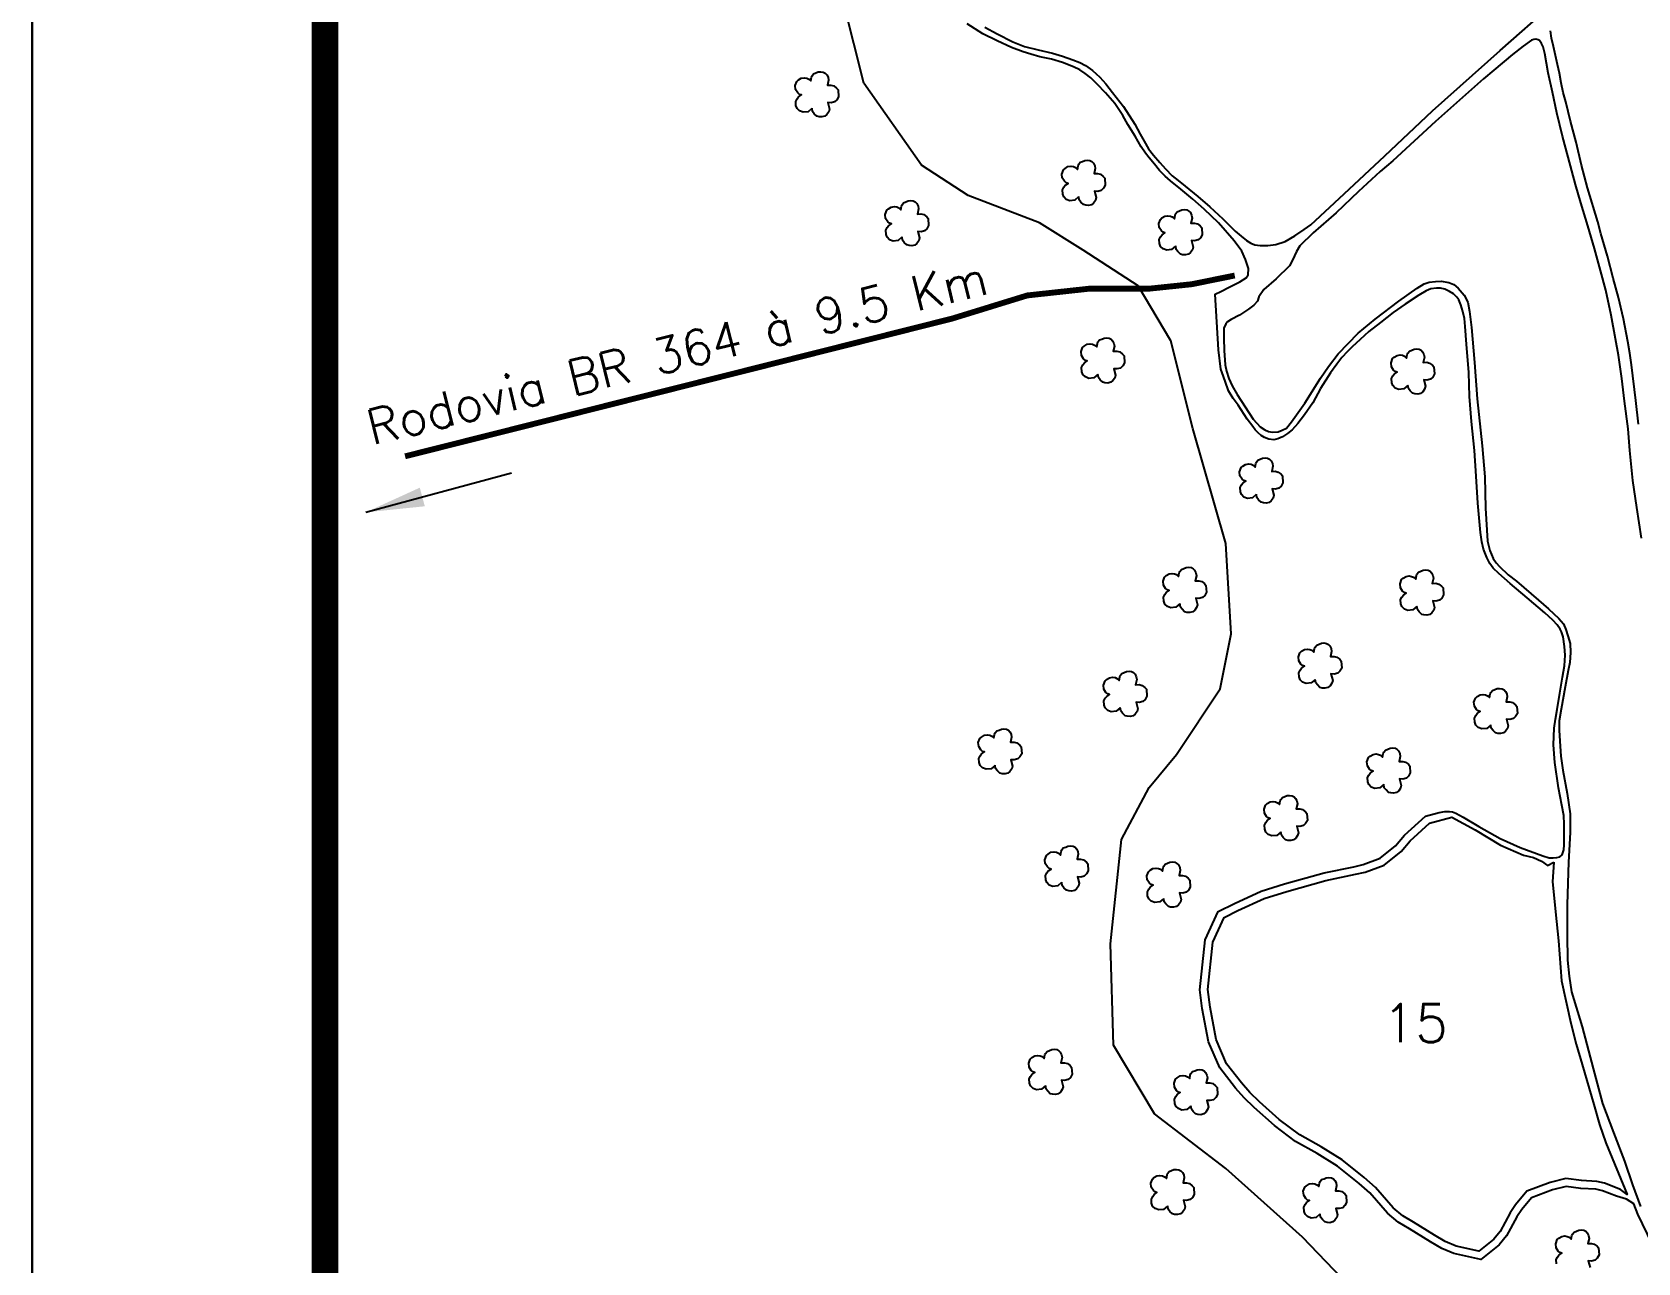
# Model space of a CAD drawing. Header units: inches. Extents: x 720421 to 723571, y 7810121 to 7814576.
# Drawn here: x 720421 to 721244, y 7811388 to 7812018 of the extents above; entities that cross this region are included whole.
import ezdxf

# ---------------------------------------------------------------- set-up
doc = ezdxf.new("R2010")
doc.units = ezdxf.units.IN
doc.header["$MEASUREMENT"] = 0
doc.linetypes.add('CONTINUO', pattern=[0])
doc.linetypes.add('LIN0', pattern=[0])
for name, color, linetype in [('0114000610', 1, 'Continuous'), ('0114000610015', 5, 'Continuous'), ('0114000610039', 5, 'Continuous'), ('0114000610046', 5, 'Continuous'), ('0114000610047', 5, 'Continuous'), ('CORREGO', 5, 'Continuous'), ('ESTRADA', 1, 'Continuous'), ('MARGEM', 5, 'Continuous'), ('MATO', 3, 'Continuous'), ('TEXTO', 7, 'Continuous'), ('TEXTO_NUN_TAL', 7, 'Continuous')]:
    doc.layers.add(name, color=color, linetype=linetype)
doc.layers.add('TEXTO_DIVERSOS', color=7, linetype='Continuous', lineweight=5)
doc.styles.add('Simplex', font='simplex.shx')
doc.styles.get("Standard").update_dxf_attribs({"font": 'arial.ttf'})
doc.dimstyles.new('ISO-25', dxfattribs={"dimtxt": 2.5, "dimasz": 2.5, "dimexe": 1.25, "dimexo": 0.625, "dimtad": 1, "dimtxsty": 'Standard', "dimcen": 2.5, "dimadec": 0, "dimazin": 0, "dimtfac": 1, "dimtmove": 0, "dimatfit": 3, "dimfxl": 1, "dimarcsym": 0})

msp = doc.modelspace()

# ---------------------------------------------------------------- linework, layer by layer
at = {"layer": '0114000610'}
msp.add_lwpolyline([(721250.95, 7811397.44), (721243.59, 7811412.55), (721241.6, 7811417.9), (721237.72, 7811420.24), (721232.71, 7811421.76), (721225.42, 7811424.56), (721222.02, 7811425.33), (721214.38, 7811425.82), (721206.86, 7811426.78), (721199.86, 7811425.05), (721189.2, 7811421.03), (721184.12, 7811415.04), (721181.69, 7811411.21), (721176.38, 7811401.51), (721172.65, 7811396.99), (721163.14, 7811389.4), (721149.39, 7811392.4), (721143.14, 7811394.98), (721137.41, 7811398.52), (721126.57, 7811405.08), (721120.9, 7811408.44), (721115.45, 7811413.06), (721106.41, 7811423.47), (721100.89, 7811428.26), (721089.78, 7811437.22), (721079.32, 7811443.59), (721068.36, 7811449.82), (721057.45, 7811457.98), (721047.11, 7811467.19), (721042.06, 7811472.15), (721037.54, 7811477.2), (721029.54, 7811487.53), (721023.72, 7811500.83), (721020.55, 7811517.98), (721019.35, 7811527.52), (721021.99, 7811553), (721028.62, 7811567.49), (721036.98, 7811571.65), (721050.74, 7811577.95), (721062.7, 7811581.69), (721082.88, 7811587.37), (721098.21, 7811590.49), (721102.86, 7811591.61), (721111.61, 7811594.83), (721119.51, 7811601.21), (721124.09, 7811606.59), (721134.86, 7811616.4), (721141.89, 7811618.25), (721144.75, 7811618.74), (721147.08, 7811618.74), (721148.69, 7811618.59), (721150.4, 7811617.94), (721154.07, 7811615.92), (721162.22, 7811611.06), (721173.11, 7811604.95), (721183.3, 7811600.29), (721194.85, 7811596.09), (721198.21, 7811595.06), (721200.16, 7811594.95), (721202.07, 7811595.17), (721203.56, 7811595.59), (721204.82, 7811596.51), (721205.66, 7811599.2), (721205.93, 7811601.64), (721205.89, 7811607.82), (721205.93, 7811612.27), (721205.7, 7811616.66), (721204.7, 7811622.04), (721203.02, 7811630.84), (721201.15, 7811643.87), (721200.42, 7811652.86), (721200.81, 7811661.45), (721201.34, 7811666), (721202.22, 7811670.93), (721203.63, 7811679.31), (721205.01, 7811687.44), (721206.08, 7811693.33), (721206.35, 7811698.75), (721205.96, 7811703.18), (721205.27, 7811708.2), (721204.55, 7811710.68), (721203.82, 7811712.17), (721202.29, 7811714.27), (721200, 7811716.71), (721195.99, 7811720.38), (721186.85, 7811728.11), (721178.18, 7811735.55), (721172.33, 7811740.57), (721169.5, 7811743.36), (721167.82, 7811745.65), (721166.26, 7811748.85), (721164.5, 7811753.11), (721163.73, 7811756.85), (721163.01, 7811761.59), (721161.67, 7811776.64), (721160.83, 7811790.48), (721159.87, 7811803.51), (721158.38, 7811818.42), (721157.46, 7811831.19), (721157, 7811843.42), (721155.93, 7811857.98), (721155.12, 7811867.01), (721154.74, 7811871.09), (721154.05, 7811874.68), (721153.02, 7811878.19), (721151.95, 7811880.67), (721150.92, 7811882.12), (721149.24, 7811883.76), (721147.1, 7811885.02), (721144.73, 7811886.13), (721142.51, 7811886.67), (721140.45, 7811886.74), (721137.63, 7811886.4), (721135.18, 7811885.25), (721131.36, 7811883), (721124.44, 7811878.45), (721118.32, 7811874.17), (721111.79, 7811869.13), (721105.9, 7811864.42), (721101.35, 7811860.45), (721097.23, 7811856.59), (721094.86, 7811854.29), (721091.99, 7811851.16), (721089.39, 7811847.76), (721086.14, 7811843.28), (721081.1, 7811835.23), (721077.13, 7811828.04), (721072.83, 7811821.89), (721069.51, 7811817.34), (721066.57, 7811814.21), (721064.24, 7811812.23), (721061.6, 7811810.55), (721059.27, 7811809.52), (721057.25, 7811809.1), (721054.58, 7811809.29), (721052.36, 7811810.17), (721050.72, 7811811.27), (721049.15, 7811812.53), (721047.66, 7811814.1), (721046.4, 7811815.82), (721043.57, 7811819.61), (721038.91, 7811826.83), (721036.39, 7811830.11), (721033.94, 7811834.13), (721032.18, 7811838.98), (721030.66, 7811843.26), (721030.12, 7811845.12), (721028.91, 7811855.09), (721027.15, 7811883.63), (721030.06, 7811884.93), (721034.31, 7811887.11), (721039.76, 7811889.87), (721043.05, 7811891.9), (721044.12, 7811893.55), (721044.21, 7811896.65), (721042.66, 7811901.39), (721040.73, 7811905.65), (721036.95, 7811910.97), (721028.9, 7811920.11), (721021.53, 7811927.15), (721015.67, 7811932.29), (721009.62, 7811937.41), (721004.28, 7811941.57), (721001.61, 7811943.96), (720998.64, 7811946.95), (720996.01, 7811950.1), (720993.41, 7811953.45), (720991.52, 7811955.7), (720989.3, 7811959.1), (720986.18, 7811964.54), (720982.38, 7811970.49), (720979.8, 7811975.07), (720975.78, 7811981.15), (720971.06, 7811986.65), (720966.76, 7811991.16), (720963.38, 7811994.31), (720960.57, 7811996.62), (720957.78, 7811998.42), (720954.62, 7811999.95), (720949.03, 7812002.15), (720943.31, 7812003.81), (720937.41, 7812005.15), (720932.67, 7812006.4), (720928.87, 7812007.61), (720922.9, 7812009.9), (720915.42, 7812013.28), (720908.11, 7812016.9), (720900.17, 7812022.05)], dxfattribs=at)
at = {"layer": '0114000610015'}
msp.add_lwpolyline([(721200.54, 7811592.86), (721199.92, 7811582.66), (721202, 7811562.47), (721202.9, 7811552.48), (721204.46, 7811532.14), (721209.19, 7811510.37), (721211.97, 7811499.66), (721215.15, 7811489.19), (721221.13, 7811468.71), (721223.97, 7811458.58), (721227.22, 7811449.06), (721238.11, 7811422.64), (721234.69, 7811425.28), (721226.58, 7811428.4), (721222.6, 7811429.3), (721214.76, 7811429.8), (721206.63, 7811430.85), (721198.67, 7811428.87), (721186.82, 7811424.41), (721180.89, 7811417.41), (721178.24, 7811413.24), (721173.05, 7811403.76), (721169.83, 7811399.86), (721162.14, 7811393.71), (721150.59, 7811396.23), (721144.96, 7811398.55), (721139.5, 7811401.93), (721128.63, 7811408.51), (721123.23, 7811411.71), (721118.27, 7811415.91), (721109.25, 7811426.3), (721103.46, 7811431.33), (721092.09, 7811440.5), (721081.35, 7811447.04), (721070.56, 7811453.18), (721059.98, 7811461.08), (721049.84, 7811470.12), (721044.96, 7811474.91), (721040.61, 7811479.77), (721033.01, 7811489.59), (721027.57, 7811502.01), (721024.51, 7811518.59), (721023.38, 7811527.57), (721025.9, 7811551.94), (721031.67, 7811564.54), (721038.71, 7811568.04), (721052.18, 7811574.21), (721063.83, 7811577.85), (721083.83, 7811583.48), (721099.08, 7811586.59), (721104.02, 7811587.77), (721113.61, 7811591.31), (721122.31, 7811598.33), (721126.97, 7811603.8), (721136.84, 7811612.79), (721148.32, 7811615.91), (721160.2, 7811609.31), (721173.24, 7811601.58), (721185.03, 7811596.32), (721190.12, 7811595.12), (721194.19, 7811593.38), (721197.24, 7811591.1)], close=True, dxfattribs=at)
at = {"layer": '0114000610039'}
msp.add_lwpolyline([(721243.87, 7811817.07), (721242.55, 7811829.14), (721240.3, 7811847.38), (721239.42, 7811853.47), (721238.4, 7811859.34), (721236.16, 7811870.92), (721233.66, 7811881.92), (721230.9, 7811891.72), (721228.09, 7811903.06), (721224.69, 7811914.7), (721223.14, 7811920.61), (721217.79, 7811938.02), (721214.77, 7811949.68), (721212, 7811961.43), (721209.15, 7811972.08), (721206.79, 7811981.99), (721205.39, 7811986.91), (721204.27, 7811991.85), (721203.44, 7811996.71), (721202.41, 7812001.2), (721201.47, 7812005.78), (721200.4, 7812010.42), (721199.34, 7812014.63), (721198.87, 7812018.47)], dxfattribs=at)
at = {"layer": '0114000610046'}
msp.add_lwpolyline([(721245.41, 7811758.63), (721243.08, 7811774.44), (721241.1, 7811788.22), (721239.54, 7811803.63), (721238.62, 7811814.7), (721236.79, 7811828.78), (721235.41, 7811840.48), (721233.71, 7811852.29), (721232.22, 7811860.67), (721230, 7811872.83), (721227.13, 7811885.56), (721224.51, 7811895.64), (721221.47, 7811907.05), (721217.97, 7811918.51), (721214.44, 7811930.35), (721211.68, 7811939.69), (721207.86, 7811953.8), (721205, 7811964.41), (721202.1, 7811976.43), (721199.87, 7811986.96), (721197.72, 7811996.82), (721195.88, 7812006.78), (721195.16, 7812010.24), (721194.24, 7812011.93), (721193.31, 7812013.41), (721192.49, 7812013.84), (721191.4, 7812014.2), (721190.25, 7812014.04), (721189.06, 7812013.54), (721184.87, 7812010.54), (721179.33, 7812006.22), (721169.79, 7811998.33), (721164.61, 7811993.87), (721139.95, 7811972.02), (721118.16, 7811951.85), (721111.67, 7811946.36), (721100.52, 7811936.07), (721089.11, 7811925.15), (721077.39, 7811915.02), (721070.47, 7811908.37), (721068.82, 7811905.4), (721067.72, 7811903.21), (721066.62, 7811900.68), (721065.12, 7811898.18), (721058.31, 7811891.37), (721052.09, 7811886.04), (721049.51, 7811882.22), (721048.85, 7811880.08), (721046.98, 7811877.88), (721044.23, 7811875.9), (721039.67, 7811872.88), (721035.27, 7811870.57), (721033.4, 7811869.48), (721032.52, 7811868.38), (721031.53, 7811866.23), (721031.53, 7811861.12), (721031.7, 7811854.78), (721032.3, 7811847.37), (721033.02, 7811844.12), (721034.17, 7811840.44), (721035.77, 7811836.6), (721038.41, 7811832.24), (721046.55, 7811819.6), (721050.12, 7811815.7), (721052.54, 7811814.22), (721054.41, 7811813.34), (721056.5, 7811813.01), (721059.47, 7811813.06), (721061.44, 7811813.89), (721063.64, 7811815.04), (721066.28, 7811818.17), (721073.04, 7811827.79), (721081.14, 7811840.51), (721085.15, 7811846.5), (721090.15, 7811853.04), (721100.33, 7811863.61), (721109.07, 7811870.8), (721121.14, 7811880.05), (721130.65, 7811886.7), (721134.11, 7811888.9), (721136.75, 7811889.78), (721139.94, 7811890.16), (721142.87, 7811890.2), (721146.72, 7811889.6), (721149.36, 7811888.61), (721151.61, 7811886.68), (721154.63, 7811883.03), (721156.61, 7811879.49), (721157.44, 7811874.65), (721158.43, 7811866.5), (721159.86, 7811848.68), (721161.29, 7811830.02), (721163.93, 7811805.88), (721165.18, 7811790.11), (721165.63, 7811774.08), (721166.68, 7811757.18), (721167.83, 7811752.35), (721169.54, 7811748.27), (721171.07, 7811746.08), (721172.77, 7811744.16), (721177.22, 7811739.99), (721181.46, 7811736.62), (721192.66, 7811726.97), (721197.77, 7811722.56), (721203.2, 7811717.51), (721205.46, 7811714.82), (721206.71, 7811711.92), (721207.7, 7811708.63), (721208.86, 7811704.71), (721209.02, 7811700.1), (721208.8, 7811695), (721207.98, 7811691), (721206.33, 7811682.63), (721204.3, 7811671.11), (721203.31, 7811665.17), (721203.31, 7811660.4), (721203.64, 7811654.75), (721204.19, 7811647.1), (721205.23, 7811639.86), (721207.32, 7811628.04), (721208.91, 7811617.62), (721208.91, 7811613.23), (721208.97, 7811608.07), (721208.04, 7811592.88), (721207.32, 7811571.13), (721207.36, 7811555.44), (721207.58, 7811542.62), (721208.35, 7811534.42), (721209.61, 7811526.42), (721215.14, 7811508.5), (721220.68, 7811487.26), (721225.43, 7811469.26), (721231.07, 7811454.41), (721236.76, 7811439.7), (721240.93, 7811427.66), (721245.02, 7811416.57)], dxfattribs=at)
at = {"layer": '0114000610047'}
msp.add_lwpolyline([(720909.11, 7812020.31), (720915.52, 7812016.88), (720923.5, 7812012.81), (720929.52, 7812010.45), (720936.56, 7812008.7), (720943.87, 7812006.9), (720948.88, 7812005.4), (720954.17, 7812003.52), (720957.75, 7812002.14), (720960.69, 7812000.59), (720964.4, 7811998.02), (720968.11, 7811994.6), (720971.16, 7811991.31), (720974.59, 7811986.9), (720980.21, 7811979.73), (720986, 7811970.64), (720988.81, 7811965.47), (720990.8, 7811961.92), (720993.08, 7811958.06), (720995.61, 7811954.68), (720998.75, 7811951.08), (721001.76, 7811947.75), (721005.18, 7811944.21), (721008.15, 7811941.77), (721011.78, 7811938.87), (721018.22, 7811933.57), (721024.37, 7811928.32), (721031.05, 7811922.12), (721037.36, 7811915.86), (721040.51, 7811913.2), (721043.23, 7811911.08), (721045.43, 7811909.78), (721047.47, 7811908.92), (721050.16, 7811908.56), (721054.11, 7811908.43), (721058.22, 7811909.05), (721063.06, 7811910.59), (721067.99, 7811913.4), (721072.79, 7811916.61), (721076.07, 7811919.15), (721093.21, 7811934.95), (721113.95, 7811954.36), (721138.38, 7811977.36), (721173.07, 7812008.25), (721199.88, 7812031.89)], dxfattribs=at)
at = {"layer": 'CORREGO'}
msp.add_lwpolyline([(721104.2, 7811367.23), (721071.91, 7811400.91), (721032.59, 7811435.99), (720996.09, 7811464.06), (720975.02, 7811499.14), (720973.62, 7811551.06), (720979.24, 7811604.38), (720993.28, 7811631.04), (721007.32, 7811647.88), (721029.78, 7811681.56), (721035.4, 7811709.63), (721032.59, 7811755.93), (721015.74, 7811814.87), (721004.51, 7811859.78), (720987.66, 7811887.84), (720959.58, 7811906.08), (720937.11, 7811920.12), (720900.61, 7811934.15), (720876.74, 7811949.58), (720847.25, 7811991.68), (720821.58, 7812093.32)], dxfattribs=at)
at = {"layer": 'ESTRADA', "const_width": 3}
msp.add_lwpolyline([(721037.17, 7811893.14), (721015.16, 7811888.68), (720993.78, 7811886.45), (720963.14, 7811886.45), (720930.91, 7811882.94), (720892.62, 7811871.14), (720612.28, 7811800.58)], dxfattribs=at)
at = {"layer": 'MARGEM', "color": 174, "linetype": 'LIN0'}
msp.add_line((720421.29, 7810120.75, -585.7), (720421.29, 7814575.75, -585.7), dxfattribs=at)
at = {"layer": 'MARGEM', "color": 174, "linetype": 'LIN0', "elevation": -585.7, "flags": 128}
msp.add_lwpolyline([(723571.29, 7810120.75), (723571.29, 7814575.75), (720421.29, 7814575.75), (720421.29, 7810120.75)], close=True, dxfattribs=at)
at = {"layer": 'MARGEM', "color": 174, "linetype": 'LIN0', "const_width": 13.63, "elevation": -585.7, "flags": 128}
msp.add_lwpolyline([(723421.29, 7810622.34), (723421.29, 7814425.75), (720571.29, 7814425.75), (720571.29, 7810622.34)], close=True, dxfattribs=at)
at = {"layer": 'MATO', "linetype": 'CONTINUO'}
for points in [[(720820.65, 7811978.68, 0), (720818.65, 7811977, 0), (720816.11, 7811976.71, 0), (720814.3, 7811977.41, 0), (720813.01, 7811978.67, 0), (720812.48, 7811980.12, 0), (720812.34, 7811982.26, 0), (720813.03, 7811983.61, 0), (720813.76, 7811984.6, 0), (720815.23, 7811985.6, 0), (720814.3, 7811985.89, 0), (720813.38, 7811986.65, 0), (720812.3, 7811988.35, 0), (720812.1, 7811990.38, 0), (720812.88, 7811992.49, 0), (720813.7, 7811993.25, 0), (720815.19, 7811994.16, 0), (720816.76, 7811994.37, 0), (720818.01, 7811994.19, 0), (720819, 7811993.73, 0), (720820.09, 7811992.76, 0), (720820.42, 7811994.61, 0), (720820.69, 7811995.35, 0), (720821.5, 7811996.38, 0), (720822.71, 7811996.82, 0), (720823.89, 7811997.35, 0), (720825.22, 7811997.47, 0), (720826.47, 7811997.29, 0), (720827.49, 7811996.75, 0), (720828.25, 7811995.93, 0), (720828.91, 7811994.63, 0), (720829.17, 7811993.17, 0), (720828.57, 7811990.58, 0), (720830.38, 7811990.61, 0), (720831.88, 7811990.24, 0), (720833.3, 7811989.12, 0), (720834.09, 7811988.22, 0), (720834.3, 7811984.65, 0), (720833.42, 7811983.06, 0), (720832.26, 7811981.99, 0), (720830.43, 7811981.5, 0), (720828.83, 7811981.64, 0), (720829.68, 7811978.31, 0), (720829.29, 7811976.89, 0), (720828.33, 7811975.53, 0), (720827.27, 7811974.69, 0), (720825.76, 7811974.32, 0), (720824.26, 7811974.41, 0), (720823.14, 7811974.72, 0), (720821.86, 7811975.99, 0), (720820.98, 7811977.13, 0), (720820.71, 7811978.85, 0)], [(720957.21, 7811933.4, 0), (720955.21, 7811931.72, 0), (720952.67, 7811931.42, 0), (720950.86, 7811932.13, 0), (720949.58, 7811933.39, 0), (720949.05, 7811934.84, 0), (720948.9, 7811936.97, 0), (720949.6, 7811938.32, 0), (720950.33, 7811939.32, 0), (720951.79, 7811940.31, 0), (720950.86, 7811940.61, 0), (720949.94, 7811941.37, 0), (720948.86, 7811943.07, 0), (720948.66, 7811945.1, 0), (720949.44, 7811947.21, 0), (720950.26, 7811947.96, 0), (720951.76, 7811948.87, 0), (720953.32, 7811949.08, 0), (720954.58, 7811948.9, 0), (720955.57, 7811948.45, 0), (720956.65, 7811947.48, 0), (720956.98, 7811949.33, 0), (720957.26, 7811950.07, 0), (720958.07, 7811951.1, 0), (720959.27, 7811951.54, 0), (720960.45, 7811952.06, 0), (720961.78, 7811952.18, 0), (720963.03, 7811952, 0), (720964.05, 7811951.47, 0), (720964.81, 7811950.65, 0), (720965.47, 7811949.34, 0), (720965.73, 7811947.89, 0), (720965.13, 7811945.29, 0), (720966.94, 7811945.32, 0), (720968.45, 7811944.96, 0), (720969.86, 7811943.84, 0), (720970.65, 7811942.94, 0), (720970.86, 7811939.37, 0), (720969.99, 7811937.77, 0), (720968.82, 7811936.71, 0), (720966.99, 7811936.22, 0), (720965.39, 7811936.36, 0), (720966.25, 7811933.02, 0), (720965.85, 7811931.6, 0), (720964.89, 7811930.25, 0), (720963.83, 7811929.4, 0), (720962.32, 7811929.03, 0), (720960.83, 7811929.12, 0), (720959.7, 7811929.44, 0), (720958.42, 7811930.7, 0), (720957.54, 7811931.84, 0), (720957.28, 7811933.57, 0)], [(720866.75, 7811912.73, 0), (720864.75, 7811911.05, 0), (720862.2, 7811910.76, 0), (720860.39, 7811911.46, 0), (720859.11, 7811912.72, 0), (720858.58, 7811914.17, 0), (720858.43, 7811916.31, 0), (720859.13, 7811917.66, 0), (720859.86, 7811918.65, 0), (720861.32, 7811919.65, 0), (720860.39, 7811919.94, 0), (720859.47, 7811920.7, 0), (720858.39, 7811922.4, 0), (720858.2, 7811924.43, 0), (720858.98, 7811926.54, 0), (720859.79, 7811927.3, 0), (720861.29, 7811928.21, 0), (720862.85, 7811928.42, 0), (720864.11, 7811928.24, 0), (720865.1, 7811927.78, 0), (720866.18, 7811926.81, 0), (720866.51, 7811928.66, 0), (720866.79, 7811929.4, 0), (720867.6, 7811930.43, 0), (720868.81, 7811930.87, 0), (720869.98, 7811931.4, 0), (720871.31, 7811931.52, 0), (720872.56, 7811931.34, 0), (720873.58, 7811930.8, 0), (720874.34, 7811929.98, 0), (720875, 7811928.68, 0), (720875.26, 7811927.22, 0), (720874.66, 7811924.63, 0), (720876.48, 7811924.66, 0), (720877.98, 7811924.29, 0), (720879.4, 7811923.17, 0), (720880.18, 7811922.27, 0), (720880.39, 7811918.7, 0), (720879.52, 7811917.11, 0), (720878.36, 7811916.04, 0), (720876.53, 7811915.55, 0), (720874.92, 7811915.69, 0), (720875.78, 7811912.36, 0), (720875.38, 7811910.94, 0), (720874.42, 7811909.58, 0), (720873.36, 7811908.74, 0), (720871.85, 7811908.37, 0), (720870.36, 7811908.46, 0), (720869.24, 7811908.77, 0), (720867.95, 7811910.04, 0), (720867.08, 7811911.18, 0), (720866.81, 7811912.9, 0)], [(721006.84, 7811908.08, 0), (721004.84, 7811906.4, 0), (721002.3, 7811906.11, 0), (721000.49, 7811906.81, 0), (720999.21, 7811908.07, 0), (720998.67, 7811909.52, 0), (720998.53, 7811911.66, 0), (720999.22, 7811913.01, 0), (720999.95, 7811914, 0), (721001.42, 7811915, 0), (721000.49, 7811915.29, 0), (720999.57, 7811916.05, 0), (720998.49, 7811917.75, 0), (720998.29, 7811919.78, 0), (720999.07, 7811921.89, 0), (720999.89, 7811922.65, 0), (721001.38, 7811923.56, 0), (721002.95, 7811923.77, 0), (721004.21, 7811923.59, 0), (721005.2, 7811923.13, 0), (721006.28, 7811922.16, 0), (721006.61, 7811924.01, 0), (721006.88, 7811924.75, 0), (721007.7, 7811925.78, 0), (721008.9, 7811926.22, 0), (721010.08, 7811926.75, 0), (721011.41, 7811926.87, 0), (721012.66, 7811926.69, 0), (721013.68, 7811926.15, 0), (721014.44, 7811925.33, 0), (721015.1, 7811924.03, 0), (721015.36, 7811922.57, 0), (721014.76, 7811919.98, 0), (721016.57, 7811920.01, 0), (721018.08, 7811919.64, 0), (721019.49, 7811918.52, 0), (721020.28, 7811917.62, 0), (721020.49, 7811914.05, 0), (721019.62, 7811912.46, 0), (721018.45, 7811911.39, 0), (721016.62, 7811910.9, 0), (721015.02, 7811911.04, 0), (721015.87, 7811907.71, 0), (721015.48, 7811906.29, 0), (721014.52, 7811904.93, 0), (721013.46, 7811904.09, 0), (721011.95, 7811903.72, 0), (721010.45, 7811903.81, 0), (721009.33, 7811904.12, 0), (721008.05, 7811905.39, 0), (721007.17, 7811906.53, 0), (721006.91, 7811908.25, 0)], [(720967.04, 7811842.47, 0), (720965.04, 7811840.79, 0), (720962.5, 7811840.49, 0), (720960.68, 7811841.2, 0), (720959.4, 7811842.46, 0), (720958.87, 7811843.91, 0), (720958.72, 7811846.04, 0), (720959.42, 7811847.39, 0), (720960.15, 7811848.39, 0), (720961.61, 7811849.38, 0), (720960.68, 7811849.68, 0), (720959.76, 7811850.44, 0), (720958.68, 7811852.14, 0), (720958.49, 7811854.16, 0), (720959.27, 7811856.27, 0), (720960.09, 7811857.03, 0), (720961.58, 7811857.94, 0), (720963.15, 7811858.15, 0), (720964.4, 7811857.97, 0), (720965.39, 7811857.52, 0), (720966.48, 7811856.55, 0), (720966.8, 7811858.4, 0), (720967.08, 7811859.14, 0), (720967.89, 7811860.17, 0), (720969.1, 7811860.61, 0), (720970.28, 7811861.13, 0), (720971.6, 7811861.25, 0), (720972.85, 7811861.07, 0), (720973.87, 7811860.54, 0), (720974.63, 7811859.72, 0), (720975.29, 7811858.41, 0), (720975.55, 7811856.96, 0), (720974.95, 7811854.36, 0), (720976.77, 7811854.39, 0), (720978.27, 7811854.03, 0), (720979.69, 7811852.91, 0), (720980.47, 7811852.01, 0), (720980.68, 7811848.44, 0), (720979.81, 7811846.84, 0), (720978.65, 7811845.78, 0), (720976.82, 7811845.29, 0), (720975.21, 7811845.43, 0), (720976.07, 7811842.09, 0), (720975.68, 7811840.67, 0), (720974.71, 7811839.32, 0), (720973.65, 7811838.47, 0), (720972.14, 7811838.1, 0), (720970.65, 7811838.19, 0), (720969.53, 7811838.51, 0), (720968.24, 7811839.77, 0), (720967.37, 7811840.91, 0), (720967.1, 7811842.64, 0)], [(721125.74, 7811836.78, 0), (721123.74, 7811835.1, 0), (721121.2, 7811834.81, 0), (721119.39, 7811835.51, 0), (721118.11, 7811836.78, 0), (721117.58, 7811838.22, 0), (721117.43, 7811840.36, 0), (721118.13, 7811841.71, 0), (721118.86, 7811842.71, 0), (721120.32, 7811843.7, 0), (721119.39, 7811844, 0), (721118.47, 7811844.75, 0), (721117.39, 7811846.45, 0), (721117.2, 7811848.48, 0), (721117.97, 7811850.59, 0), (721118.79, 7811851.35, 0), (721120.29, 7811852.26, 0), (721121.85, 7811852.47, 0), (721123.11, 7811852.29, 0), (721124.1, 7811851.83, 0), (721125.18, 7811850.86, 0), (721125.51, 7811852.72, 0), (721125.79, 7811853.46, 0), (721126.6, 7811854.48, 0), (721127.8, 7811854.93, 0), (721128.98, 7811855.45, 0), (721130.31, 7811855.57, 0), (721131.56, 7811855.39, 0), (721132.58, 7811854.85, 0), (721133.34, 7811854.04, 0), (721134, 7811852.73, 0), (721134.26, 7811851.27, 0), (721133.66, 7811848.68, 0), (721135.47, 7811848.71, 0), (721136.98, 7811848.35, 0), (721138.39, 7811847.22, 0), (721139.18, 7811846.33, 0), (721139.39, 7811842.76, 0), (721138.52, 7811841.16, 0), (721137.35, 7811840.09, 0), (721135.52, 7811839.6, 0), (721133.92, 7811839.75, 0), (721134.78, 7811836.41, 0), (721134.38, 7811834.99, 0), (721133.42, 7811833.63, 0), (721132.36, 7811832.79, 0), (721130.85, 7811832.42, 0), (721129.36, 7811832.51, 0), (721128.23, 7811832.83, 0), (721126.95, 7811834.09, 0), (721126.07, 7811835.23, 0), (721125.81, 7811836.95, 0)], [(721048.2, 7811780.98, 0), (721046.2, 7811779.3, 0), (721043.66, 7811779.01, 0), (721041.85, 7811779.72, 0), (721040.56, 7811780.98, 0), (721040.03, 7811782.42, 0), (721039.89, 7811784.56, 0), (721040.58, 7811785.91, 0), (721041.31, 7811786.91, 0), (721042.77, 7811787.9, 0), (721041.84, 7811788.2, 0), (721040.93, 7811788.96, 0), (721039.85, 7811790.66, 0), (721039.65, 7811792.68, 0), (721040.43, 7811794.79, 0), (721041.25, 7811795.55, 0), (721042.74, 7811796.46, 0), (721044.31, 7811796.67, 0), (721045.56, 7811796.49, 0), (721046.55, 7811796.03, 0), (721047.64, 7811795.07, 0), (721047.96, 7811796.92, 0), (721048.24, 7811797.66, 0), (721049.05, 7811798.68, 0), (721050.26, 7811799.13, 0), (721051.44, 7811799.65, 0), (721052.76, 7811799.77, 0), (721054.02, 7811799.59, 0), (721055.04, 7811799.05, 0), (721055.79, 7811798.24, 0), (721056.46, 7811796.93, 0), (721056.72, 7811795.47, 0), (721056.11, 7811792.88, 0), (721057.93, 7811792.91, 0), (721059.43, 7811792.55, 0), (721060.85, 7811791.43, 0), (721061.64, 7811790.53, 0), (721061.85, 7811786.96, 0), (721060.97, 7811785.36, 0), (721059.81, 7811784.29, 0), (721057.98, 7811783.81, 0), (721056.37, 7811783.95, 0), (721057.23, 7811780.61, 0), (721056.84, 7811779.19, 0), (721055.87, 7811777.84, 0), (721054.81, 7811776.99, 0), (721053.31, 7811776.62, 0), (721051.81, 7811776.71, 0), (721050.69, 7811777.03, 0), (721049.4, 7811778.29, 0), (721048.53, 7811779.43, 0), (721048.26, 7811781.16, 0)], [(721009, 7811724.98, 0), (721007, 7811723.3, 0), (721004.46, 7811723.01, 0), (721002.65, 7811723.71, 0), (721001.37, 7811724.97, 0), (721000.84, 7811726.42, 0), (721000.69, 7811728.56, 0), (721001.39, 7811729.91, 0), (721002.12, 7811730.9, 0), (721003.58, 7811731.9, 0), (721002.65, 7811732.19, 0), (721001.73, 7811732.95, 0), (721000.65, 7811734.65, 0), (721000.45, 7811736.68, 0), (721001.23, 7811738.79, 0), (721002.05, 7811739.55, 0), (721003.55, 7811740.46, 0), (721005.11, 7811740.67, 0), (721006.37, 7811740.49, 0), (721007.36, 7811740.03, 0), (721008.44, 7811739.06, 0), (721008.77, 7811740.91, 0), (721009.05, 7811741.65, 0), (721009.86, 7811742.68, 0), (721011.06, 7811743.12, 0), (721012.24, 7811743.65, 0), (721013.57, 7811743.77, 0), (721014.82, 7811743.59, 0), (721015.84, 7811743.05, 0), (721016.6, 7811742.23, 0), (721017.26, 7811740.93, 0), (721017.52, 7811739.47, 0), (721016.92, 7811736.88, 0), (721018.73, 7811736.91, 0), (721020.24, 7811736.55, 0), (721021.65, 7811735.42, 0), (721022.44, 7811734.52, 0), (721022.65, 7811730.95, 0), (721021.78, 7811729.36, 0), (721020.61, 7811728.29, 0), (721018.78, 7811727.8, 0), (721017.18, 7811727.94, 0), (721018.04, 7811724.61, 0), (721017.64, 7811723.19, 0), (721016.68, 7811721.83, 0), (721015.62, 7811720.99, 0), (721014.11, 7811720.62, 0), (721012.62, 7811720.71, 0), (721011.49, 7811721.03, 0), (721010.21, 7811722.29, 0), (721009.33, 7811723.43, 0), (721009.07, 7811725.15, 0)], [(721130.4, 7811723.64, 0), (721128.4, 7811721.96, 0), (721125.86, 7811721.66, 0), (721124.04, 7811722.37, 0), (721122.76, 7811723.63, 0), (721122.23, 7811725.08, 0), (721122.08, 7811727.21, 0), (721122.78, 7811728.56, 0), (721123.51, 7811729.56, 0), (721124.97, 7811730.55, 0), (721124.04, 7811730.85, 0), (721123.12, 7811731.61, 0), (721122.04, 7811733.31, 0), (721121.85, 7811735.34, 0), (721122.63, 7811737.45, 0), (721123.45, 7811738.2, 0), (721124.94, 7811739.11, 0), (721126.51, 7811739.32, 0), (721127.76, 7811739.14, 0), (721128.75, 7811738.69, 0), (721129.84, 7811737.72, 0), (721130.16, 7811739.57, 0), (721130.44, 7811740.31, 0), (721131.25, 7811741.34, 0), (721132.46, 7811741.78, 0), (721133.64, 7811742.3, 0), (721134.96, 7811742.42, 0), (721136.22, 7811742.25, 0), (721137.23, 7811741.71, 0), (721137.99, 7811740.89, 0), (721138.65, 7811739.58, 0), (721138.91, 7811738.13, 0), (721138.31, 7811735.53, 0), (721140.13, 7811735.56, 0), (721141.63, 7811735.2, 0), (721143.05, 7811734.08, 0), (721143.83, 7811733.18, 0), (721144.05, 7811729.61, 0), (721143.17, 7811728.01, 0), (721142.01, 7811726.95, 0), (721140.18, 7811726.46, 0), (721138.57, 7811726.6, 0), (721139.43, 7811723.26, 0), (721139.04, 7811721.84, 0), (721138.07, 7811720.49, 0), (721137.01, 7811719.64, 0), (721135.5, 7811719.27, 0), (721134.01, 7811719.36, 0), (721132.89, 7811719.68, 0), (721131.6, 7811720.94, 0), (721130.73, 7811722.08, 0), (721130.46, 7811723.81, 0)], [(721078.28, 7811686.23, 0), (721076.28, 7811684.55, 0), (721073.74, 7811684.26, 0), (721071.92, 7811684.96, 0), (721070.64, 7811686.23, 0), (721070.11, 7811687.67, 0), (721069.97, 7811689.81, 0), (721070.66, 7811691.16, 0), (721071.39, 7811692.16, 0), (721072.85, 7811693.15, 0), (721071.92, 7811693.44, 0), (721071, 7811694.2, 0), (721069.92, 7811695.9, 0), (721069.73, 7811697.93, 0), (721070.51, 7811700.04, 0), (721071.33, 7811700.8, 0), (721072.82, 7811701.71, 0), (721074.39, 7811701.92, 0), (721075.64, 7811701.74, 0), (721076.63, 7811701.28, 0), (721077.72, 7811700.31, 0), (721078.04, 7811702.17, 0), (721078.32, 7811702.91, 0), (721079.13, 7811703.93, 0), (721080.34, 7811704.38, 0), (721081.52, 7811704.9, 0), (721082.84, 7811705.02, 0), (721084.1, 7811704.84, 0), (721085.12, 7811704.3, 0), (721085.87, 7811703.49, 0), (721086.53, 7811702.18, 0), (721086.79, 7811700.72, 0), (721086.19, 7811698.13, 0), (721088.01, 7811698.16, 0), (721089.51, 7811697.8, 0), (721090.93, 7811696.67, 0), (721091.71, 7811695.78, 0), (721091.93, 7811692.21, 0), (721091.05, 7811690.61, 0), (721089.89, 7811689.54, 0), (721088.06, 7811689.05, 0), (721086.45, 7811689.2, 0), (721087.31, 7811685.86, 0), (721086.92, 7811684.44, 0), (721085.95, 7811683.08, 0), (721084.89, 7811682.24, 0), (721083.38, 7811681.87, 0), (721081.89, 7811681.96, 0), (721080.77, 7811682.28, 0), (721079.48, 7811683.54, 0), (721078.61, 7811684.68, 0), (721078.34, 7811686.4, 0)], [(720978.5, 7811671.77, 0), (720976.5, 7811670.09, 0), (720973.96, 7811669.79, 0), (720972.15, 7811670.5, 0), (720970.87, 7811671.76, 0), (720970.34, 7811673.21, 0), (720970.19, 7811675.34, 0), (720970.88, 7811676.69, 0), (720971.62, 7811677.69, 0), (720973.08, 7811678.68, 0), (720972.15, 7811678.98, 0), (720971.23, 7811679.74, 0), (720970.15, 7811681.44, 0), (720969.95, 7811683.46, 0), (720970.73, 7811685.58, 0), (720971.55, 7811686.33, 0), (720973.05, 7811687.24, 0), (720974.61, 7811687.45, 0), (720975.87, 7811687.27, 0), (720976.86, 7811686.82, 0), (720977.94, 7811685.85, 0), (720978.27, 7811687.7, 0), (720978.54, 7811688.44, 0), (720979.36, 7811689.47, 0), (720980.56, 7811689.91, 0), (720981.74, 7811690.43, 0), (720983.07, 7811690.55, 0), (720984.32, 7811690.37, 0), (720985.34, 7811689.84, 0), (720986.1, 7811689.02, 0), (720986.76, 7811687.71, 0), (720987.02, 7811686.26, 0), (720986.42, 7811683.66, 0), (720988.23, 7811683.69, 0), (720989.74, 7811683.33, 0), (720991.15, 7811682.21, 0), (720991.94, 7811681.31, 0), (720992.15, 7811677.74, 0), (720991.28, 7811676.14, 0), (720990.11, 7811675.08, 0), (720988.28, 7811674.59, 0), (720986.68, 7811674.73, 0), (720987.54, 7811671.39, 0), (720987.14, 7811669.97, 0), (720986.18, 7811668.62, 0), (720985.12, 7811667.77, 0), (720983.61, 7811667.4, 0), (720982.11, 7811667.49, 0), (720980.99, 7811667.81, 0), (720979.71, 7811669.07, 0), (720978.83, 7811670.21, 0), (720978.57, 7811671.94, 0)], [(721168.23, 7811662.98, 0), (721166.23, 7811661.3, 0), (721163.69, 7811661.01, 0), (721161.88, 7811661.71, 0), (721160.59, 7811662.98, 0), (721160.06, 7811664.42, 0), (721159.92, 7811666.56, 0), (721160.61, 7811667.91, 0), (721161.34, 7811668.91, 0), (721162.8, 7811669.9, 0), (721161.87, 7811670.2, 0), (721160.96, 7811670.95, 0), (721159.87, 7811672.66, 0), (721159.68, 7811674.68, 0), (721160.46, 7811676.79, 0), (721161.28, 7811677.55, 0), (721162.77, 7811678.46, 0), (721164.34, 7811678.67, 0), (721165.59, 7811678.49, 0), (721166.58, 7811678.03, 0), (721167.67, 7811677.06, 0), (721167.99, 7811678.92, 0), (721168.27, 7811679.66, 0), (721169.08, 7811680.68, 0), (721170.29, 7811681.13, 0), (721171.47, 7811681.65, 0), (721172.79, 7811681.77, 0), (721174.05, 7811681.59, 0), (721175.07, 7811681.05, 0), (721175.82, 7811680.24, 0), (721176.49, 7811678.93, 0), (721176.74, 7811677.47, 0), (721176.14, 7811674.88, 0), (721177.96, 7811674.91, 0), (721179.46, 7811674.55, 0), (721180.88, 7811673.42, 0), (721181.66, 7811672.53, 0), (721181.88, 7811668.96, 0), (721181, 7811667.36, 0), (721179.84, 7811666.29, 0), (721178.01, 7811665.8, 0), (721176.4, 7811665.95, 0), (721177.26, 7811662.61, 0), (721176.87, 7811661.19, 0), (721175.9, 7811659.83, 0), (721174.84, 7811658.99, 0), (721173.33, 7811658.62, 0), (721171.84, 7811658.71, 0), (721170.72, 7811659.03, 0), (721169.43, 7811660.29, 0), (721168.56, 7811661.43, 0), (721168.29, 7811663.15, 0)], [(720914.4, 7811642.32, 0), (720912.4, 7811640.64, 0), (720909.86, 7811640.34, 0), (720908.05, 7811641.05, 0), (720906.76, 7811642.31, 0), (720906.23, 7811643.76, 0), (720906.09, 7811645.89, 0), (720906.78, 7811647.24, 0), (720907.51, 7811648.24, 0), (720908.97, 7811649.23, 0), (720908.04, 7811649.53, 0), (720907.13, 7811650.29, 0), (720906.05, 7811651.99, 0), (720905.85, 7811654.02, 0), (720906.63, 7811656.13, 0), (720907.45, 7811656.88, 0), (720908.94, 7811657.79, 0), (720910.51, 7811658, 0), (720911.76, 7811657.83, 0), (720912.75, 7811657.37, 0), (720913.84, 7811656.4, 0), (720914.16, 7811658.25, 0), (720914.44, 7811658.99, 0), (720915.25, 7811660.02, 0), (720916.46, 7811660.46, 0), (720917.64, 7811660.98, 0), (720918.96, 7811661.1, 0), (720920.22, 7811660.93, 0), (720921.24, 7811660.39, 0), (720921.99, 7811659.57, 0), (720922.66, 7811658.26, 0), (720922.92, 7811656.81, 0), (720922.31, 7811654.21, 0), (720924.13, 7811654.24, 0), (720925.63, 7811653.88, 0), (720927.05, 7811652.76, 0), (720927.84, 7811651.86, 0), (720928.05, 7811648.29, 0), (720927.17, 7811646.69, 0), (720926.01, 7811645.63, 0), (720924.18, 7811645.14, 0), (720922.57, 7811645.28, 0), (720923.43, 7811641.95, 0), (720923.04, 7811640.52, 0), (720922.07, 7811639.17, 0), (720921.01, 7811638.32, 0), (720919.51, 7811637.95, 0), (720918.01, 7811638.04, 0), (720916.89, 7811638.36, 0), (720915.6, 7811639.62, 0), (720914.73, 7811640.76, 0), (720914.46, 7811642.49, 0)], [(721113.43, 7811632.5, 0), (721111.43, 7811630.82, 0), (721108.89, 7811630.53, 0), (721107.08, 7811631.23, 0), (721105.79, 7811632.49, 0), (721105.26, 7811633.94, 0), (721105.12, 7811636.08, 0), (721105.81, 7811637.43, 0), (721106.54, 7811638.42, 0), (721108.01, 7811639.42, 0), (721107.07, 7811639.71, 0), (721106.16, 7811640.47, 0), (721105.08, 7811642.17, 0), (721104.88, 7811644.2, 0), (721105.66, 7811646.31, 0), (721106.48, 7811647.07, 0), (721107.97, 7811647.98, 0), (721109.54, 7811648.19, 0), (721110.79, 7811648.01, 0), (721111.78, 7811647.55, 0), (721112.87, 7811646.58, 0), (721113.2, 7811648.43, 0), (721113.47, 7811649.17, 0), (721114.28, 7811650.2, 0), (721115.49, 7811650.64, 0), (721116.67, 7811651.17, 0), (721118, 7811651.29, 0), (721119.25, 7811651.11, 0), (721120.27, 7811650.57, 0), (721121.02, 7811649.75, 0), (721121.69, 7811648.45, 0), (721121.95, 7811646.99, 0), (721121.34, 7811644.4, 0), (721123.16, 7811644.43, 0), (721124.66, 7811644.06, 0), (721126.08, 7811642.94, 0), (721126.87, 7811642.04, 0), (721127.08, 7811638.47, 0), (721126.2, 7811636.88, 0), (721125.04, 7811635.81, 0), (721123.21, 7811635.32, 0), (721121.61, 7811635.46, 0), (721122.46, 7811632.13, 0), (721122.07, 7811630.71, 0), (721121.11, 7811629.35, 0), (721120.05, 7811628.51, 0), (721118.54, 7811628.14, 0), (721117.04, 7811628.23, 0), (721115.92, 7811628.54, 0), (721114.64, 7811629.81, 0), (721113.76, 7811630.95, 0), (721113.49, 7811632.67, 0)], [(721060.7, 7811608.22, 0), (721058.7, 7811606.54, 0), (721056.16, 7811606.25, 0), (721054.35, 7811606.95, 0), (721053.06, 7811608.21, 0), (721052.53, 7811609.66, 0), (721052.39, 7811611.79, 0), (721053.08, 7811613.14, 0), (721053.81, 7811614.14, 0), (721055.28, 7811615.13, 0), (721054.34, 7811615.43, 0), (721053.43, 7811616.19, 0), (721052.35, 7811617.89, 0), (721052.15, 7811619.92, 0), (721052.93, 7811622.03, 0), (721053.75, 7811622.78, 0), (721055.24, 7811623.7, 0), (721056.81, 7811623.91, 0), (721058.06, 7811623.73, 0), (721059.05, 7811623.27, 0), (721060.14, 7811622.3, 0), (721060.47, 7811624.15, 0), (721060.74, 7811624.89, 0), (721061.55, 7811625.92, 0), (721062.76, 7811626.36, 0), (721063.94, 7811626.88, 0), (721065.27, 7811627.01, 0), (721066.52, 7811626.83, 0), (721067.54, 7811626.29, 0), (721068.29, 7811625.47, 0), (721068.96, 7811624.16, 0), (721069.22, 7811622.71, 0), (721068.61, 7811620.12, 0), (721070.43, 7811620.14, 0), (721071.93, 7811619.78, 0), (721073.35, 7811618.66, 0), (721074.14, 7811617.76, 0), (721074.35, 7811614.19, 0), (721073.47, 7811612.59, 0), (721072.31, 7811611.53, 0), (721070.48, 7811611.04, 0), (721068.88, 7811611.18, 0), (721069.73, 7811607.85, 0), (721069.34, 7811606.43, 0), (721068.38, 7811605.07, 0), (721067.31, 7811604.22, 0), (721065.81, 7811603.85, 0), (721064.31, 7811603.94, 0), (721063.19, 7811604.26, 0), (721061.91, 7811605.52, 0), (721061.03, 7811606.66, 0), (721060.76, 7811608.39, 0)], [(720948.52, 7811582.39, 0), (720946.52, 7811580.71, 0), (720943.98, 7811580.41, 0), (720942.17, 7811581.12, 0), (720940.88, 7811582.38, 0), (720940.35, 7811583.83, 0), (720940.21, 7811585.96, 0), (720940.9, 7811587.31, 0), (720941.63, 7811588.31, 0), (720943.09, 7811589.3, 0), (720942.16, 7811589.6, 0), (720941.25, 7811590.36, 0), (720940.16, 7811592.06, 0), (720939.97, 7811594.08, 0), (720940.75, 7811596.19, 0), (720941.57, 7811596.95, 0), (720943.06, 7811597.86, 0), (720944.63, 7811598.07, 0), (720945.88, 7811597.89, 0), (720946.87, 7811597.44, 0), (720947.96, 7811596.47, 0), (720948.28, 7811598.32, 0), (720948.56, 7811599.06, 0), (720949.37, 7811600.09, 0), (720950.58, 7811600.53, 0), (720951.76, 7811601.05, 0), (720953.08, 7811601.17, 0), (720954.34, 7811600.99, 0), (720955.36, 7811600.46, 0), (720956.11, 7811599.64, 0), (720956.78, 7811598.33, 0), (720957.04, 7811596.88, 0), (720956.43, 7811594.28, 0), (720958.25, 7811594.31, 0), (720959.75, 7811593.95, 0), (720961.17, 7811592.83, 0), (720961.96, 7811591.93, 0), (720962.17, 7811588.36, 0), (720961.29, 7811586.76, 0), (720960.13, 7811585.7, 0), (720958.3, 7811585.21, 0), (720956.69, 7811585.35, 0), (720957.55, 7811582.01, 0), (720957.16, 7811580.59, 0), (720956.19, 7811579.24, 0), (720955.13, 7811578.39, 0), (720953.63, 7811578.02, 0), (720952.13, 7811578.11, 0), (720951.01, 7811578.43, 0), (720949.72, 7811579.69, 0), (720948.85, 7811580.83, 0), (720948.58, 7811582.56, 0)], [(721000.73, 7811574.12, 0), (720998.73, 7811572.44, 0), (720996.19, 7811572.15, 0), (720994.38, 7811572.85, 0), (720993.1, 7811574.11, 0), (720992.56, 7811575.56, 0), (720992.42, 7811577.7, 0), (720993.11, 7811579.04, 0), (720993.84, 7811580.04, 0), (720995.31, 7811581.03, 0), (720994.38, 7811581.33, 0), (720993.46, 7811582.09, 0), (720992.38, 7811583.79, 0), (720992.18, 7811585.82, 0), (720992.96, 7811587.93, 0), (720993.78, 7811588.68, 0), (720995.27, 7811589.6, 0), (720996.84, 7811589.81, 0), (720998.1, 7811589.63, 0), (720999.09, 7811589.17, 0), (721000.17, 7811588.2, 0), (721000.5, 7811590.05, 0), (721000.77, 7811590.79, 0), (721001.59, 7811591.82, 0), (721002.79, 7811592.26, 0), (721003.97, 7811592.79, 0), (721005.3, 7811592.91, 0), (721006.55, 7811592.73, 0), (721007.57, 7811592.19, 0), (721008.33, 7811591.37, 0), (721008.99, 7811590.06, 0), (721009.25, 7811588.61, 0), (721008.65, 7811586.02, 0), (721010.46, 7811586.04, 0), (721011.97, 7811585.68, 0), (721013.38, 7811584.56, 0), (721014.17, 7811583.66, 0), (721014.38, 7811580.09, 0), (721013.51, 7811578.49, 0), (721012.34, 7811577.43, 0), (721010.51, 7811576.94, 0), (721008.91, 7811577.08, 0), (721009.76, 7811573.75, 0), (721009.37, 7811572.33, 0), (721008.41, 7811570.97, 0), (721007.35, 7811570.13, 0), (721005.84, 7811569.75, 0), (721004.34, 7811569.84, 0), (721003.22, 7811570.16, 0), (721001.94, 7811571.43, 0), (721001.06, 7811572.56, 0), (721000.8, 7811574.29, 0)], [(720940.21, 7811478.23, 0), (720938.21, 7811476.56, 0), (720935.66, 7811476.26, 0), (720933.85, 7811476.97, 0), (720932.57, 7811478.23, 0), (720932.04, 7811479.68, 0), (720931.89, 7811481.81, 0), (720932.59, 7811483.16, 0), (720933.32, 7811484.16, 0), (720934.78, 7811485.15, 0), (720933.85, 7811485.45, 0), (720932.93, 7811486.21, 0), (720931.85, 7811487.91, 0), (720931.66, 7811489.93, 0), (720932.44, 7811492.04, 0), (720933.25, 7811492.8, 0), (720934.75, 7811493.71, 0), (720936.31, 7811493.92, 0), (720937.57, 7811493.74, 0), (720938.56, 7811493.29, 0), (720939.64, 7811492.32, 0), (720939.97, 7811494.17, 0), (720940.25, 7811494.91, 0), (720941.06, 7811495.94, 0), (720942.27, 7811496.38, 0), (720943.44, 7811496.9, 0), (720944.77, 7811497.02, 0), (720946.02, 7811496.84, 0), (720947.04, 7811496.31, 0), (720947.8, 7811495.49, 0), (720948.46, 7811494.18, 0), (720948.72, 7811492.73, 0), (720948.12, 7811490.13, 0), (720949.94, 7811490.16, 0), (720951.44, 7811489.8, 0), (720952.86, 7811488.68, 0), (720953.64, 7811487.78, 0), (720953.85, 7811484.21, 0), (720952.98, 7811482.61, 0), (720951.82, 7811481.55, 0), (720949.98, 7811481.06, 0), (720948.38, 7811481.2, 0), (720949.24, 7811477.86, 0), (720948.84, 7811476.44, 0), (720947.88, 7811475.09, 0), (720946.82, 7811474.24, 0), (720945.31, 7811473.87, 0), (720943.82, 7811473.96, 0), (720942.69, 7811474.28, 0), (720941.41, 7811475.54, 0), (720940.54, 7811476.68, 0), (720940.27, 7811478.41, 0)], [(721014.65, 7811467.9, 0), (721012.65, 7811466.22, 0), (721010.11, 7811465.93, 0), (721008.3, 7811466.63, 0), (721007.01, 7811467.9, 0), (721006.48, 7811469.34, 0), (721006.34, 7811471.48, 0), (721007.03, 7811472.83, 0), (721007.76, 7811473.83, 0), (721009.22, 7811474.82, 0), (721008.29, 7811475.11, 0), (721007.37, 7811475.87, 0), (721006.29, 7811477.57, 0), (721006.1, 7811479.6, 0), (721006.88, 7811481.71, 0), (721007.7, 7811482.47, 0), (721009.19, 7811483.38, 0), (721010.76, 7811483.59, 0), (721012.01, 7811483.41, 0), (721013, 7811482.95, 0), (721014.09, 7811481.98, 0), (721014.41, 7811483.84, 0), (721014.69, 7811484.58, 0), (721015.5, 7811485.6, 0), (721016.71, 7811486.05, 0), (721017.89, 7811486.57, 0), (721019.21, 7811486.69, 0), (721020.47, 7811486.51, 0), (721021.49, 7811485.97, 0), (721022.24, 7811485.16, 0), (721022.9, 7811483.85, 0), (721023.16, 7811482.39, 0), (721022.56, 7811479.8, 0), (721024.38, 7811479.83, 0), (721025.88, 7811479.47, 0), (721027.3, 7811478.34, 0), (721028.08, 7811477.45, 0), (721028.3, 7811473.88, 0), (721027.42, 7811472.28, 0), (721026.26, 7811471.21, 0), (721024.43, 7811470.72, 0), (721022.82, 7811470.87, 0), (721023.68, 7811467.53, 0), (721023.29, 7811466.11, 0), (721022.32, 7811464.75, 0), (721021.26, 7811463.91, 0), (721019.75, 7811463.54, 0), (721018.26, 7811463.63, 0), (721017.14, 7811463.95, 0), (721015.85, 7811465.21, 0), (721014.98, 7811466.35, 0), (721014.71, 7811468.07, 0)], [(721002.76, 7811416.75, 0), (721000.76, 7811415.07, 0), (720998.22, 7811414.78, 0), (720996.41, 7811415.49, 0), (720995.12, 7811416.75, 0), (720994.59, 7811418.19, 0), (720994.45, 7811420.33, 0), (720995.14, 7811421.68, 0), (720995.87, 7811422.68, 0), (720997.33, 7811423.67, 0), (720996.4, 7811423.97, 0), (720995.48, 7811424.72, 0), (720994.4, 7811426.43, 0), (720994.21, 7811428.45, 0), (720994.99, 7811430.56, 0), (720995.81, 7811431.32, 0), (720997.3, 7811432.23, 0), (720998.87, 7811432.44, 0), (721000.12, 7811432.26, 0), (721001.11, 7811431.8, 0), (721002.2, 7811430.83, 0), (721002.52, 7811432.69, 0), (721002.8, 7811433.43, 0), (721003.61, 7811434.45, 0), (721004.82, 7811434.9, 0), (721006, 7811435.42, 0), (721007.32, 7811435.54, 0), (721008.58, 7811435.36, 0), (721009.6, 7811434.82, 0), (721010.35, 7811434.01, 0), (721011.01, 7811432.7, 0), (721011.27, 7811431.24, 0), (721010.67, 7811428.65, 0), (721012.49, 7811428.68, 0), (721013.99, 7811428.32, 0), (721015.41, 7811427.2, 0), (721016.19, 7811426.3, 0), (721016.41, 7811422.73, 0), (721015.53, 7811421.13, 0), (721014.37, 7811420.06, 0), (721012.54, 7811419.58, 0), (721010.93, 7811419.72, 0), (721011.79, 7811416.38, 0), (721011.4, 7811414.96, 0), (721010.43, 7811413.6, 0), (721009.37, 7811412.76, 0), (721007.86, 7811412.39, 0), (721006.37, 7811412.48, 0), (721005.25, 7811412.8, 0), (721003.96, 7811414.06, 0), (721003.09, 7811415.2, 0), (721002.82, 7811416.93, 0)], [(721080.82, 7811412.62, 0), (721078.82, 7811410.94, 0), (721076.28, 7811410.65, 0), (721074.47, 7811411.35, 0), (721073.18, 7811412.61, 0), (721072.65, 7811414.06, 0), (721072.51, 7811416.2, 0), (721073.2, 7811417.55, 0), (721073.93, 7811418.54, 0), (721075.39, 7811419.54, 0), (721074.46, 7811419.83, 0), (721073.55, 7811420.59, 0), (721072.46, 7811422.29, 0), (721072.27, 7811424.32, 0), (721073.05, 7811426.43, 0), (721073.87, 7811427.19, 0), (721075.36, 7811428.1, 0), (721076.93, 7811428.31, 0), (721078.18, 7811428.13, 0), (721079.17, 7811427.67, 0), (721080.26, 7811426.7, 0), (721080.58, 7811428.55, 0), (721080.86, 7811429.29, 0), (721081.67, 7811430.32, 0), (721082.88, 7811430.76, 0), (721084.06, 7811431.29, 0), (721085.38, 7811431.41, 0), (721086.64, 7811431.23, 0), (721087.66, 7811430.69, 0), (721088.41, 7811429.87, 0), (721089.08, 7811428.57, 0), (721089.34, 7811427.11, 0), (721088.73, 7811424.52, 0), (721090.55, 7811424.55, 0), (721092.05, 7811424.18, 0), (721093.47, 7811423.06, 0), (721094.26, 7811422.16, 0), (721094.47, 7811418.59, 0), (721093.59, 7811417, 0), (721092.43, 7811415.93, 0), (721090.6, 7811415.44, 0), (721088.99, 7811415.58, 0), (721089.85, 7811412.25, 0), (721089.46, 7811410.83, 0), (721088.49, 7811409.47, 0), (721087.43, 7811408.63, 0), (721085.93, 7811408.26, 0), (721084.43, 7811408.35, 0), (721083.31, 7811408.66, 0), (721082.02, 7811409.93, 0), (721081.15, 7811411.07, 0), (721080.88, 7811412.79, 0)], [(721201.89, 7811387.2, 0), (721201.75, 7811389.33, 0), (721202.44, 7811390.68, 0), (721203.17, 7811391.68, 0), (721204.64, 7811392.67, 0), (721203.7, 7811392.97, 0), (721202.79, 7811393.73, 0), (721201.71, 7811395.43, 0), (721201.51, 7811397.45, 0), (721202.29, 7811399.56, 0), (721203.11, 7811400.32, 0), (721204.6, 7811401.23, 0), (721206.17, 7811401.44, 0), (721207.42, 7811401.26, 0), (721208.41, 7811400.81, 0), (721209.5, 7811399.84, 0), (721209.83, 7811401.69, 0), (721210.1, 7811402.43, 0), (721210.91, 7811403.46, 0), (721212.12, 7811403.9, 0), (721213.3, 7811404.42, 0), (721214.63, 7811404.54, 0), (721215.88, 7811404.36, 0), (721216.9, 7811403.83, 0), (721217.65, 7811403.01, 0), (721218.32, 7811401.7, 0), (721218.58, 7811400.24, 0), (721217.97, 7811397.65, 0), (721219.79, 7811397.68, 0), (721221.29, 7811397.32, 0), (721222.71, 7811396.2, 0), (721223.5, 7811395.3, 0), (721223.71, 7811391.73, 0), (721222.83, 7811390.13, 0), (721221.67, 7811389.07, 0), (721219.84, 7811388.58, 0), (721218.23, 7811388.72, 0), (721219.09, 7811385.38, 0)]]:
    msp.add_polyline3d(points, dxfattribs=at)

# ---------------------------------------------------------------- texts
at = {"layer": 'TEXTO_DIVERSOS', "linetype": 'Continuous', "style": 'Simplex'}
msp.add_text('Rodovia BR 364 à 9.5 Km', height=18, rotation=13.80574, dxfattribs=at).set_placement((720595.3, 7811806.15))
at = {"layer": 'TEXTO_NUN_TAL', "linetype": 'ByBlock', "style": 'Simplex'}
msp.add_text('15', height=19.5, dxfattribs=at).set_placement((721112.88, 7811500.63, -585.7))

# ---------------------------------------------------------------- leaders
at = {"layer": 'TEXTO'}
msp.add_leader([(720592.15, 7811771.91), (720666.85, 7811792.16)], dimstyle='ISO-25', override={"dimasz": 30, "dimzin": 0}, dxfattribs=at)

doc.saveas('drawing.dxf')
